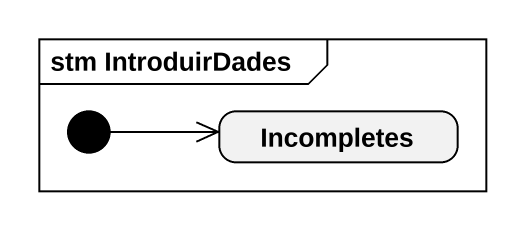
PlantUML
@startuml
mainframe stm IntroduirDades
hide empty description
state Incompletes
[*] -right-> Incompletes
@enduml
